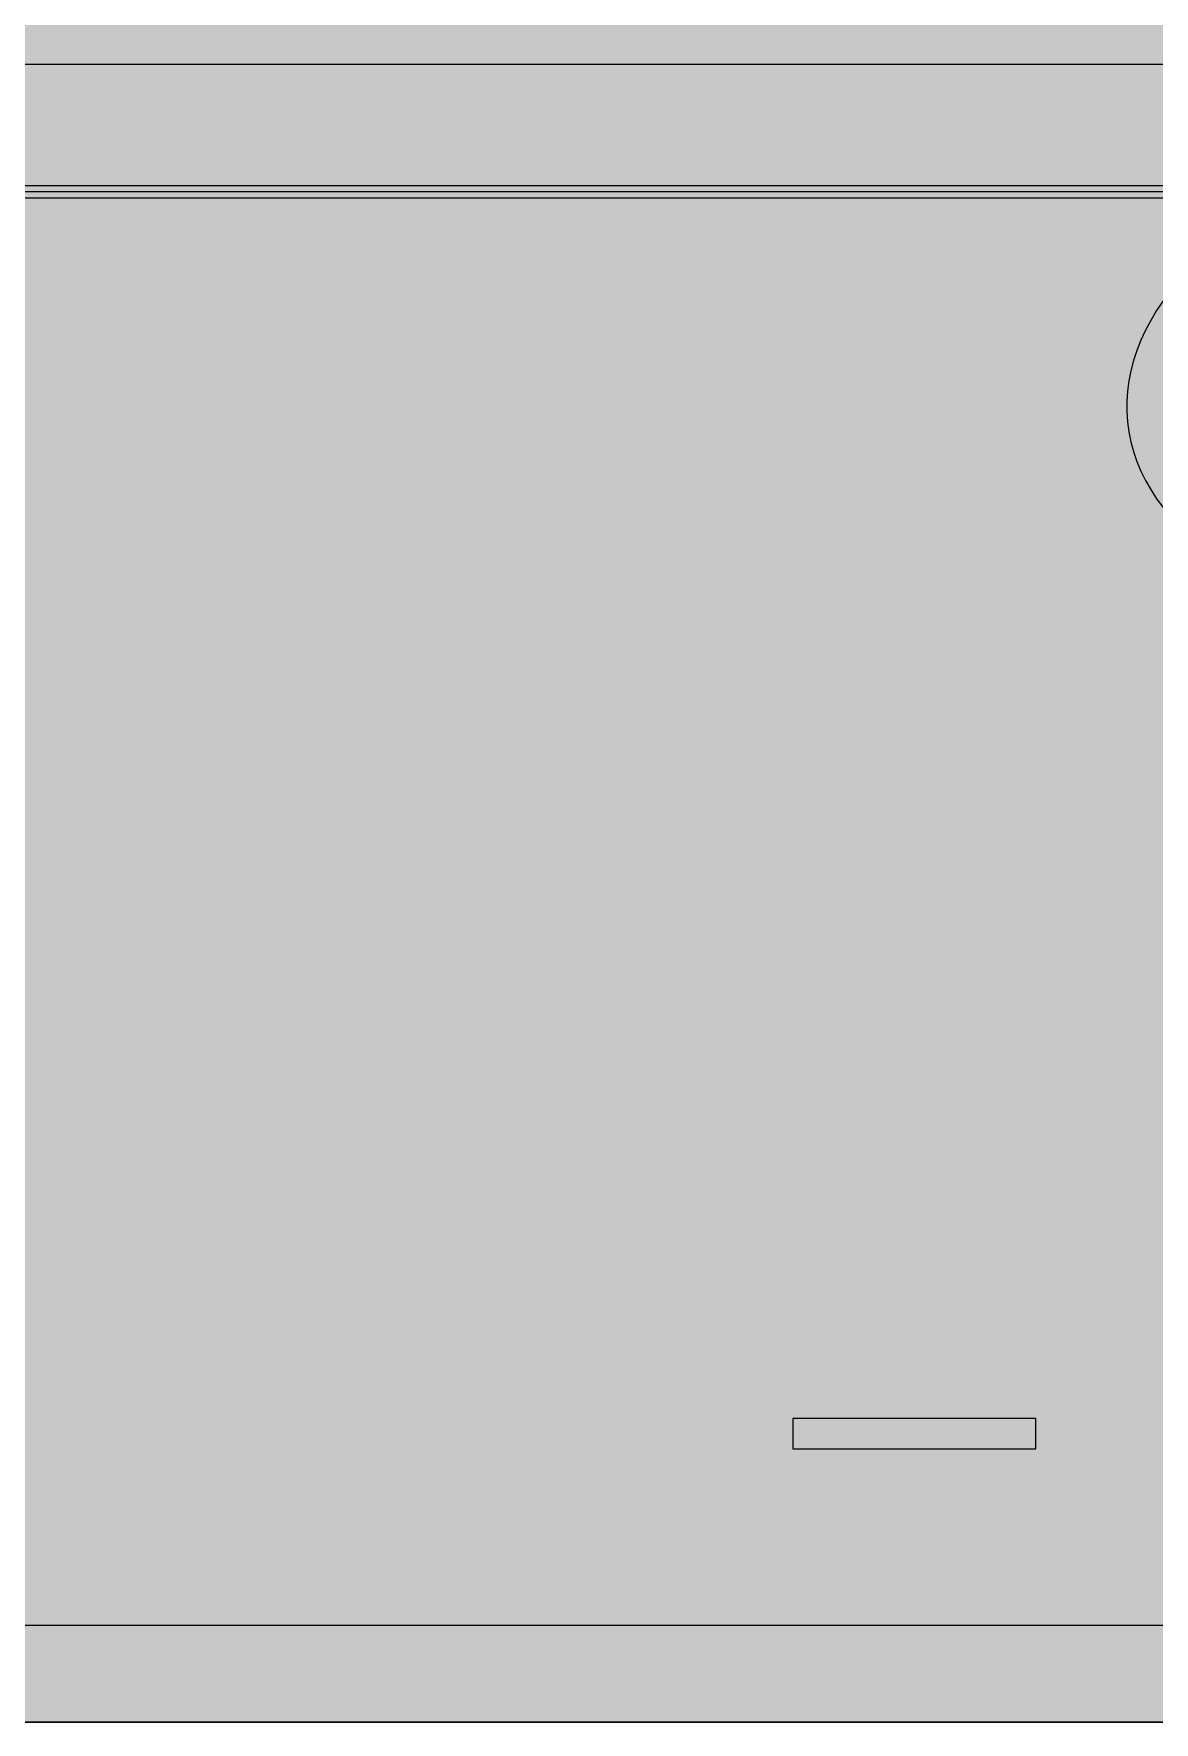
# Model space of a CAD drawing. Header units: millimetres. Extents: x 0 to 966, y -664 to 90.
# Drawn here: x 36 to 52.28, y -260 to -235.47 of the extents above; entities that cross this region are included whole.
import ezdxf

# ---------------------------------------------------------------- set-up
doc = ezdxf.new("R2010")
doc.units = ezdxf.units.MM
for name, color, linetype in [('HDL_BODY', 7, 'Continuous'), ('HDL_DETAIL', 7, 'Continuous'), ('HDL_PRINT', 7, 'Continuous')]:
    doc.layers.add(name, color=color, linetype=linetype)

# ---------------------------------------------------------------- blocks, each defined once
blk = doc.blocks.new('M_R4.10.1_FRONT')
at = {"layer": 'HDL_BODY', "true_color": 0x202126}
blk.add_hatch(color=250, dxfattribs=at).paths.add_polyline_path([(0, 0), (72, 0), (72, 90), (0, 90)])
at = {"layer": 'HDL_BODY', "true_color": 0x2a2a30}
blk.add_hatch(color=250, dxfattribs=at).paths.add_polyline_path([(0.4, 20.52), (71.6, 20.52), (71.6, 68.31), (0.4, 68.31)])
at = {"layer": 'HDL_BODY', "true_color": 0x23242a}
blk.add_hatch(color=250, dxfattribs=at).paths.add_polyline_path([(0.4, 0.5), (71.6, 0.5), (71.6, 19.8), (0.4, 19.8)])
at = {"layer": 'HDL_PRINT', "true_color": 0xdee1e9}
h = blk.add_hatch(color=254, dxfattribs=at)
h.paths.add_polyline_path([(43.5, 13.06), (43.5, 14.824), (44.206, 14.824), (44.25, 14.824), (44.295, 14.824), (44.338, 14.824), (44.382, 14.824), (44.427, 14.824), (44.471, 14.824), (44.508, 14.819), (44.546, 14.806), (44.583, 14.789), (44.621, 14.771), (44.66, 14.753), (44.698, 14.741), (44.736, 14.736), (44.742, 14.698), (44.758, 14.671), (44.779, 14.648), (44.8, 14.625), (44.816, 14.597), (44.822, 14.56), (44.855, 14.522), (44.879, 14.484), (44.895, 14.446), (44.905, 14.408), (44.91, 14.37), (44.911, 14.333), (44.912, 14.295), (44.908, 14.233), (44.896, 14.178), (44.879, 14.129), (44.856, 14.085), (44.83, 14.046), (44.8, 14.009), (44.768, 13.975), (44.736, 13.942), (44.703, 13.912), (44.664, 13.884), (44.618, 13.857), (44.565, 13.832), (44.507, 13.81), (44.441, 13.791), (44.369, 13.777), (44.291, 13.768), (44.206, 13.765), (43.765, 13.765), (43.765, 13.06), (43.5, 13.06)])
h.paths.add_polyline_path([(43.765, 13.942), (44.206, 13.942), (44.276, 13.946), (44.337, 13.959), (44.391, 13.976), (44.438, 13.995), (44.481, 14.013), (44.52, 14.025), (44.557, 14.03), (44.59, 14.068), (44.614, 14.106), (44.63, 14.143), (44.64, 14.181), (44.645, 14.219), (44.646, 14.257), (44.647, 14.295), (44.646, 14.338), (44.643, 14.38), (44.636, 14.416), (44.62, 14.445), (44.595, 14.464), (44.557, 14.471), (44.548, 14.514), (44.527, 14.54), (44.501, 14.554), (44.48, 14.559), (44.471, 14.56), (44.433, 14.592), (44.395, 14.616), (44.357, 14.631), (44.32, 14.641), (44.282, 14.646), (44.244, 14.647), (44.206, 14.648), (43.765, 14.648), (43.765, 13.942)])
for points in [[(48.53, 13.06), (49.06, 14.824), (49.236, 14.824), (48.706, 13.06), (48.53, 13.06)], [(49.411, 13.06), (49.411, 14.824), (49.676, 14.824), (49.676, 13.236), (50.558, 13.236), (50.558, 13.06), (49.411, 13.06)], [(50.823, 13.06), (50.823, 14.824), (52.148, 14.824), (52.148, 14.648), (51.088, 14.648), (51.088, 14.03), (52.059, 14.03), (52.059, 13.853), (51.088, 13.853), (51.088, 13.236), (52.148, 13.236), (52.148, 13.06), (50.823, 13.06)], [(45.177, 13.06), (45.177, 14.295), (45.352, 14.295), (45.352, 14.118), (45.386, 14.156), (45.411, 14.192), (45.432, 14.225), (45.451, 14.253), (45.471, 14.275), (45.496, 14.29), (45.528, 14.295), (45.537, 14.338), (45.56, 14.364), (45.586, 14.377), (45.608, 14.382), (45.617, 14.383), (45.656, 14.383), (45.693, 14.381), (45.731, 14.376), (45.769, 14.366), (45.807, 14.351), (45.844, 14.327), (45.883, 14.295), (45.793, 14.118), (45.75, 14.118), (45.72, 14.118), (45.693, 14.118), (45.662, 14.118), (45.617, 14.118), (45.528, 14.118), (45.492, 14.081), (45.467, 14.053), (45.453, 14.03), (45.445, 14.007), (45.442, 13.979), (45.442, 13.942), (45.404, 13.935), (45.379, 13.915), (45.364, 13.887), (45.356, 13.85), (45.353, 13.809), (45.352, 13.765), (45.352, 13.06), (45.177, 13.06)], [(46.588, 6.001), (46.853, 6.001), (46.824, 5.919), (46.794, 5.848), (46.765, 5.788), (46.735, 5.737), (46.706, 5.693), (46.677, 5.654), (46.647, 5.62), (46.618, 5.589), (46.588, 5.559), (46.53, 5.53), (46.471, 5.501), (46.412, 5.474), (46.353, 5.449), (46.294, 5.427), (46.235, 5.409), (46.176, 5.395), (46.117, 5.386), (46.058, 5.383), (45.993, 5.383), (45.928, 5.384), (45.865, 5.388), (45.805, 5.394), (45.75, 5.404), (45.699, 5.42), (45.655, 5.442), (45.617, 5.471), (45.584, 5.504), (45.551, 5.539), (45.518, 5.575), (45.485, 5.614), (45.452, 5.658), (45.419, 5.707), (45.386, 5.762), (45.352, 5.824), (45.323, 5.89), (45.301, 5.955), (45.285, 6.018), (45.274, 6.078), (45.268, 6.133), (45.265, 6.184), (45.263, 6.228), (45.263, 6.265), (45.263, 6.347), (45.264, 6.419), (45.266, 6.481), (45.271, 6.537), (45.278, 6.588), (45.29, 6.638), (45.305, 6.687), (45.326, 6.739), (45.352, 6.795), (45.386, 6.831), (45.42, 6.873), (45.457, 6.917), (45.496, 6.96), (45.54, 6.999), (45.589, 7.03), (45.644, 7.051), (45.707, 7.059), (45.743, 7.092), (45.786, 7.124), (45.832, 7.154), (45.881, 7.181), (45.931, 7.203), (45.978, 7.221), (46.021, 7.232), (46.058, 7.236), (46.124, 7.232), (46.189, 7.221), (46.252, 7.203), (46.312, 7.181), (46.368, 7.154), (46.418, 7.124), (46.462, 7.092), (46.499, 7.059), (46.562, 7.026), (46.616, 6.992), (46.661, 6.955), (46.698, 6.916), (46.727, 6.872), (46.748, 6.824), (46.76, 6.769), (46.764, 6.706), (46.588, 6.618), (46.555, 6.688), (46.529, 6.748), (46.509, 6.796), (46.49, 6.834), (46.47, 6.861), (46.445, 6.878), (46.413, 6.883), (46.374, 6.916), (46.334, 6.939), (46.291, 6.955), (46.243, 6.964), (46.19, 6.969), (46.128, 6.971), (46.058, 6.971), (46.015, 6.971), (45.965, 6.969), (45.91, 6.964), (45.853, 6.955), (45.799, 6.939), (45.749, 6.916), (45.707, 6.883), (45.673, 6.878), (45.648, 6.861), (45.627, 6.834), (45.608, 6.796), (45.587, 6.748), (45.561, 6.688), (45.528, 6.618), (45.528, 6.58), (45.528, 6.541), (45.528, 6.498), (45.528, 6.45), (45.528, 6.397), (45.528, 6.336), (45.528, 6.265), (45.528, 6.223), (45.528, 6.172), (45.528, 6.117), (45.528, 6.06), (45.528, 6.005), (45.528, 5.955), (45.528, 5.912), (45.566, 5.875), (45.605, 5.837), (45.643, 5.799), (45.681, 5.761), (45.719, 5.723), (45.756, 5.685), (45.793, 5.648), (45.831, 5.643), (45.869, 5.63), (45.907, 5.613), (45.945, 5.594), (45.982, 5.577), (46.02, 5.564), (46.058, 5.559), (46.128, 5.564), (46.19, 5.577), (46.243, 5.594), (46.291, 5.613), (46.334, 5.63), (46.374, 5.643), (46.413, 5.648), (46.445, 5.685), (46.476, 5.728), (46.506, 5.775), (46.533, 5.824), (46.555, 5.873), (46.573, 5.921), (46.584, 5.964), (46.588, 6.001)], [(47.029, 5.912), (47.205, 5.912), (47.238, 5.875), (47.264, 5.837), (47.284, 5.799), (47.304, 5.761), (47.325, 5.723), (47.35, 5.685), (47.383, 5.648), (47.39, 5.61), (47.409, 5.585), (47.438, 5.57), (47.474, 5.563), (47.515, 5.56), (47.559, 5.559), (47.596, 5.559), (47.634, 5.561), (47.672, 5.566), (47.709, 5.576), (47.748, 5.591), (47.786, 5.615), (47.824, 5.648), (47.856, 5.685), (47.879, 5.723), (47.894, 5.761), (47.904, 5.799), (47.908, 5.837), (47.91, 5.875), (47.91, 5.912), (47.91, 5.95), (47.908, 5.988), (47.904, 6.026), (47.894, 6.064), (47.879, 6.101), (47.856, 6.139), (47.824, 6.177), (47.817, 6.214), (47.798, 6.239), (47.768, 6.254), (47.731, 6.262), (47.69, 6.265), (47.645, 6.265), (47.594, 6.265), (47.546, 6.265), (47.507, 6.265), (47.48, 6.265), (47.47, 6.265), (47.47, 6.442), (47.508, 6.442), (47.546, 6.444), (47.583, 6.449), (47.621, 6.458), (47.659, 6.474), (47.697, 6.497), (47.735, 6.53), (47.773, 6.535), (47.809, 6.55), (47.841, 6.572), (47.869, 6.6), (47.891, 6.633), (47.905, 6.669), (47.91, 6.706), (47.904, 6.75), (47.888, 6.791), (47.867, 6.828), (47.847, 6.857), (47.831, 6.876), (47.824, 6.883), (47.786, 6.916), (47.748, 6.939), (47.709, 6.955), (47.672, 6.964), (47.634, 6.969), (47.596, 6.971), (47.559, 6.971), (47.515, 6.971), (47.474, 6.968), (47.438, 6.96), (47.409, 6.945), (47.39, 6.92), (47.383, 6.883), (47.346, 6.876), (47.321, 6.857), (47.305, 6.828), (47.297, 6.791), (47.294, 6.75), (47.294, 6.706), (47.029, 6.706), (47.033, 6.769), (47.044, 6.824), (47.062, 6.872), (47.084, 6.916), (47.111, 6.955), (47.141, 6.992), (47.172, 7.026), (47.205, 7.059), (47.248, 7.092), (47.298, 7.115), (47.354, 7.131), (47.41, 7.141), (47.465, 7.146), (47.516, 7.147), (47.559, 7.148), (47.602, 7.148), (47.646, 7.148), (47.69, 7.148), (47.735, 7.148), (47.779, 7.148), (47.824, 7.148), (47.861, 7.115), (47.897, 7.089), (47.93, 7.069), (47.958, 7.05), (47.98, 7.029), (47.995, 7.004), (48, 6.971), (48.033, 6.933), (48.057, 6.895), (48.072, 6.858), (48.082, 6.82), (48.087, 6.782), (48.089, 6.744), (48.089, 6.706), (48.089, 6.669), (48.086, 6.641), (48.078, 6.618), (48.063, 6.595), (48.037, 6.568), (48, 6.53), (47.995, 6.497), (47.98, 6.472), (47.958, 6.451), (47.93, 6.432), (47.897, 6.412), (47.861, 6.386), (47.824, 6.353), (47.861, 6.348), (47.899, 6.334), (47.937, 6.312), (47.975, 6.284), (48.013, 6.251), (48.051, 6.214), (48.089, 6.177), (48.121, 6.171), (48.144, 6.155), (48.159, 6.128), (48.169, 6.091), (48.173, 6.042), (48.175, 5.983), (48.176, 5.912), (48.172, 5.85), (48.161, 5.795), (48.143, 5.746), (48.121, 5.703), (48.095, 5.663), (48.065, 5.627), (48.033, 5.593), (48, 5.559), (47.962, 5.526), (47.918, 5.495), (47.867, 5.465), (47.812, 5.438), (47.752, 5.415), (47.69, 5.398), (47.625, 5.387), (47.559, 5.383), (47.522, 5.383), (47.479, 5.386), (47.431, 5.392), (47.382, 5.405), (47.333, 5.426), (47.285, 5.457), (47.242, 5.501), (47.205, 5.559), (47.172, 5.593), (47.141, 5.627), (47.111, 5.663), (47.084, 5.703), (47.062, 5.746), (47.044, 5.795), (47.033, 5.85), (47.029, 5.912)], [(50.382, 5.383), (49.676, 7.148), (49.941, 7.148), (50.382, 5.912), (50.415, 5.874), (50.439, 5.835), (50.455, 5.792), (50.464, 5.745), (50.469, 5.691), (50.471, 5.63), (50.471, 5.559), (50.476, 5.63), (50.489, 5.691), (50.505, 5.745), (50.524, 5.792), (50.541, 5.835), (50.553, 5.874), (50.558, 5.912), (51.088, 7.148), (51.264, 7.148), (50.558, 5.383), (50.382, 5.383)]]:
    blk.add_hatch(color=254, dxfattribs=at).paths.add_polyline_path(points)
h = blk.add_hatch(color=254, dxfattribs=at)
h.paths.add_polyline_path([(45.883, 13.677), (45.886, 13.762), (45.894, 13.84), (45.908, 13.912), (45.926, 13.978), (45.948, 14.036), (45.973, 14.089), (46, 14.134), (46.029, 14.174), (46.058, 14.206), (46.12, 14.239), (46.176, 14.271), (46.229, 14.301), (46.279, 14.328), (46.329, 14.35), (46.381, 14.368), (46.437, 14.379), (46.499, 14.383), (46.566, 14.379), (46.631, 14.368), (46.694, 14.35), (46.754, 14.328), (46.809, 14.301), (46.86, 14.271), (46.903, 14.239), (46.94, 14.206), (46.969, 14.174), (46.998, 14.134), (47.026, 14.089), (47.051, 14.036), (47.073, 13.978), (47.092, 13.912), (47.106, 13.84), (47.115, 13.762), (47.118, 13.677), (47.118, 13.634), (47.116, 13.584), (47.111, 13.529), (47.102, 13.472), (47.086, 13.417), (47.062, 13.367), (47.029, 13.324), (46.996, 13.286), (46.97, 13.25), (46.95, 13.218), (46.931, 13.189), (46.91, 13.167), (46.886, 13.153), (46.853, 13.148), (46.783, 13.115), (46.722, 13.092), (46.668, 13.076), (46.621, 13.066), (46.578, 13.062), (46.537, 13.06), (46.499, 13.06), (46.441, 13.06), (46.383, 13.061), (46.326, 13.066), (46.272, 13.075), (46.221, 13.09), (46.173, 13.112), (46.13, 13.142), (46.091, 13.183), (46.058, 13.236), (46.025, 13.273), (45.993, 13.317), (45.963, 13.368), (45.937, 13.423), (45.915, 13.483), (45.897, 13.546), (45.886, 13.611), (45.883, 13.677)])
h.paths.add_polyline_path([(46.148, 13.677), (46.148, 13.607), (46.15, 13.545), (46.154, 13.492), (46.164, 13.445), (46.179, 13.402), (46.202, 13.362), (46.234, 13.324), (46.272, 13.291), (46.31, 13.268), (46.349, 13.252), (46.387, 13.243), (46.424, 13.238), (46.462, 13.236), (46.499, 13.236), (46.537, 13.236), (46.575, 13.238), (46.614, 13.243), (46.652, 13.252), (46.689, 13.268), (46.727, 13.291), (46.764, 13.324), (46.797, 13.362), (46.821, 13.402), (46.837, 13.445), (46.846, 13.492), (46.851, 13.545), (46.853, 13.607), (46.853, 13.677), (46.853, 13.748), (46.851, 13.809), (46.846, 13.862), (46.837, 13.91), (46.821, 13.952), (46.797, 13.992), (46.764, 14.03), (46.727, 14.068), (46.689, 14.104), (46.652, 14.136), (46.614, 14.165), (46.575, 14.187), (46.537, 14.201), (46.499, 14.206), (46.462, 14.201), (46.424, 14.187), (46.387, 14.165), (46.349, 14.136), (46.31, 14.104), (46.272, 14.068), (46.234, 14.03), (46.202, 13.992), (46.179, 13.952), (46.164, 13.91), (46.154, 13.862), (46.15, 13.809), (46.148, 13.748), (46.148, 13.677)])
h = blk.add_hatch(color=254, dxfattribs=at)
h.paths.add_polyline_path([(47.294, 12.971), (47.559, 12.883), (47.559, 12.795), (47.596, 12.762), (47.634, 12.739), (47.672, 12.723), (47.709, 12.713), (47.748, 12.708), (47.786, 12.707), (47.824, 12.706), (47.861, 12.707), (47.899, 12.708), (47.937, 12.713), (47.975, 12.723), (48.013, 12.739), (48.051, 12.762), (48.089, 12.795), (48.096, 12.802), (48.112, 12.821), (48.132, 12.85), (48.153, 12.886), (48.169, 12.927), (48.176, 12.971), (48.176, 12.978), (48.176, 13.001), (48.176, 13.037), (48.176, 13.089), (48.176, 13.155), (48.176, 13.236), (48.143, 13.203), (48.109, 13.171), (48.073, 13.141), (48.033, 13.115), (47.99, 13.092), (47.941, 13.075), (47.886, 13.063), (47.824, 13.06), (47.761, 13.063), (47.705, 13.075), (47.652, 13.092), (47.603, 13.115), (47.553, 13.141), (47.501, 13.171), (47.445, 13.203), (47.383, 13.236), (47.354, 13.298), (47.332, 13.354), (47.316, 13.407), (47.305, 13.456), (47.299, 13.506), (47.295, 13.559), (47.294, 13.615), (47.294, 13.677), (47.294, 13.748), (47.296, 13.809), (47.301, 13.862), (47.311, 13.91), (47.327, 13.952), (47.35, 13.992), (47.383, 14.03), (47.388, 14.068), (47.403, 14.106), (47.424, 14.143), (47.452, 14.181), (47.485, 14.219), (47.521, 14.257), (47.559, 14.295), (47.596, 14.3), (47.634, 14.312), (47.672, 14.329), (47.709, 14.348), (47.748, 14.365), (47.786, 14.378), (47.824, 14.383), (47.886, 14.379), (47.941, 14.368), (47.99, 14.35), (48.033, 14.328), (48.073, 14.301), (48.109, 14.271), (48.143, 14.239), (48.176, 14.206), (48.176, 14.295), (48.441, 14.295), (48.441, 13.236), (48.437, 13.17), (48.427, 13.105), (48.412, 13.042), (48.396, 12.982), (48.379, 12.927), (48.365, 12.876), (48.355, 12.832), (48.351, 12.795), (48.319, 12.757), (48.294, 12.721), (48.274, 12.688), (48.255, 12.66), (48.234, 12.638), (48.209, 12.623), (48.176, 12.618), (48.133, 12.586), (48.083, 12.562), (48.028, 12.546), (47.971, 12.537), (47.916, 12.532), (47.866, 12.53), (47.824, 12.53), (47.753, 12.53), (47.691, 12.532), (47.638, 12.537), (47.59, 12.546), (47.548, 12.562), (47.508, 12.586), (47.47, 12.618), (47.437, 12.651), (47.406, 12.686), (47.376, 12.722), (47.35, 12.762), (47.327, 12.805), (47.309, 12.854), (47.298, 12.909), (47.294, 12.971)])
h.paths.add_polyline_path([(47.47, 13.677), (47.475, 13.634), (47.487, 13.584), (47.505, 13.529), (47.524, 13.472), (47.541, 13.417), (47.554, 13.367), (47.559, 13.324), (47.596, 13.291), (47.634, 13.268), (47.672, 13.252), (47.709, 13.243), (47.748, 13.238), (47.786, 13.236), (47.824, 13.236), (47.861, 13.236), (47.899, 13.238), (47.937, 13.243), (47.975, 13.252), (48.013, 13.268), (48.051, 13.291), (48.089, 13.324), (48.121, 13.367), (48.144, 13.417), (48.159, 13.472), (48.169, 13.529), (48.173, 13.584), (48.175, 13.634), (48.176, 13.677), (48.175, 13.743), (48.174, 13.807), (48.171, 13.866), (48.165, 13.92), (48.154, 13.965), (48.139, 14), (48.118, 14.022), (48.089, 14.03), (48.051, 14.068), (48.013, 14.104), (47.975, 14.136), (47.937, 14.165), (47.899, 14.187), (47.861, 14.201), (47.824, 14.206), (47.786, 14.201), (47.748, 14.187), (47.709, 14.165), (47.672, 14.136), (47.634, 14.104), (47.596, 14.068), (47.559, 14.03), (47.554, 14.02), (47.541, 13.991), (47.524, 13.947), (47.505, 13.89), (47.487, 13.824), (47.475, 13.752), (47.47, 13.677)])
h = blk.add_hatch(color=254, dxfattribs=at)
h.paths.add_polyline_path([(43.5, 5.383), (43.5, 7.148), (44.117, 7.148), (44.188, 7.148), (44.249, 7.148), (44.303, 7.148), (44.35, 7.148), (44.393, 7.148), (44.433, 7.148), (44.471, 7.148), (44.508, 7.143), (44.546, 7.13), (44.583, 7.113), (44.621, 7.094), (44.66, 7.077), (44.698, 7.064), (44.736, 7.059), (44.768, 7.026), (44.8, 6.992), (44.83, 6.955), (44.856, 6.916), (44.879, 6.872), (44.896, 6.824), (44.908, 6.769), (44.912, 6.706), (44.941, 6.669), (44.963, 6.625), (44.979, 6.575), (44.99, 6.519), (44.996, 6.459), (45, 6.396), (45.001, 6.331), (45.001, 6.265), (45.001, 6.227), (44.999, 6.188), (44.994, 6.145), (44.984, 6.097), (44.969, 6.044), (44.945, 5.983), (44.912, 5.912), (44.911, 5.875), (44.91, 5.837), (44.905, 5.799), (44.895, 5.761), (44.879, 5.723), (44.855, 5.685), (44.822, 5.648), (44.816, 5.641), (44.797, 5.625), (44.768, 5.603), (44.732, 5.582), (44.691, 5.566), (44.647, 5.559), (44.64, 5.522), (44.62, 5.497), (44.591, 5.482), (44.555, 5.474), (44.514, 5.472), (44.471, 5.471), (44.433, 5.438), (44.395, 5.415), (44.357, 5.399), (44.32, 5.39), (44.282, 5.385), (44.244, 5.383), (44.206, 5.383), (43.5, 5.383)])
h.paths.add_polyline_path([(43.765, 5.648), (44.117, 5.648), (44.188, 5.648), (44.249, 5.648), (44.303, 5.648), (44.35, 5.648), (44.393, 5.648), (44.433, 5.648), (44.471, 5.648), (44.557, 5.736), (44.591, 5.774), (44.616, 5.811), (44.637, 5.849), (44.656, 5.887), (44.677, 5.925), (44.703, 5.963), (44.736, 6.001), (44.736, 6.045), (44.736, 6.089), (44.736, 6.133), (44.736, 6.177), (44.736, 6.221), (44.736, 6.265), (44.736, 6.357), (44.735, 6.434), (44.731, 6.498), (44.725, 6.552), (44.714, 6.598), (44.698, 6.637), (44.676, 6.673), (44.647, 6.706), (44.641, 6.744), (44.627, 6.782), (44.605, 6.82), (44.576, 6.858), (44.544, 6.895), (44.508, 6.933), (44.471, 6.971), (44.433, 6.971), (44.393, 6.971), (44.35, 6.971), (44.303, 6.971), (44.249, 6.971), (44.188, 6.971), (44.117, 6.971), (43.765, 6.971), (43.765, 5.648)])
h = blk.add_hatch(color=254, dxfattribs=at)
h.paths.add_polyline_path([(48.351, 6.265), (48.354, 6.347), (48.362, 6.419), (48.374, 6.481), (48.388, 6.537), (48.403, 6.588), (48.417, 6.638), (48.429, 6.687), (48.437, 6.739), (48.441, 6.795), (48.474, 6.832), (48.499, 6.87), (48.52, 6.908), (48.539, 6.946), (48.559, 6.984), (48.584, 7.021), (48.616, 7.059), (48.659, 7.092), (48.71, 7.115), (48.765, 7.131), (48.822, 7.141), (48.877, 7.146), (48.928, 7.147), (48.971, 7.148), (49.015, 7.148), (49.059, 7.148), (49.103, 7.148), (49.147, 7.148), (49.191, 7.148), (49.236, 7.148), (49.272, 7.11), (49.3, 7.082), (49.322, 7.059), (49.345, 7.036), (49.373, 7.009), (49.411, 6.971), (49.416, 6.933), (49.429, 6.895), (49.446, 6.858), (49.466, 6.82), (49.483, 6.782), (49.496, 6.744), (49.501, 6.706), (49.504, 6.669), (49.514, 6.625), (49.528, 6.575), (49.544, 6.519), (49.56, 6.459), (49.574, 6.396), (49.583, 6.331), (49.587, 6.265), (49.584, 6.206), (49.576, 6.148), (49.565, 6.089), (49.551, 6.03), (49.537, 5.971), (49.523, 5.912), (49.512, 5.854), (49.504, 5.795), (49.501, 5.736), (49.467, 5.698), (49.442, 5.66), (49.421, 5.622), (49.402, 5.585), (49.381, 5.547), (49.355, 5.509), (49.322, 5.471), (49.28, 5.438), (49.23, 5.415), (49.176, 5.399), (49.119, 5.39), (49.064, 5.385), (49.014, 5.383), (48.971, 5.383), (48.908, 5.387), (48.852, 5.398), (48.8, 5.415), (48.75, 5.438), (48.7, 5.465), (48.648, 5.495), (48.592, 5.526), (48.53, 5.559), (48.503, 5.612), (48.477, 5.667), (48.452, 5.723), (48.428, 5.782), (48.407, 5.846), (48.388, 5.915), (48.373, 5.991), (48.361, 6.073), (48.354, 6.165), (48.351, 6.265)])
h.paths.add_polyline_path([(48.616, 6.265), (48.616, 6.18), (48.617, 6.102), (48.62, 6.03), (48.624, 5.965), (48.632, 5.906), (48.643, 5.853), (48.658, 5.808), (48.679, 5.768), (48.706, 5.736), (48.744, 5.698), (48.782, 5.662), (48.819, 5.629), (48.857, 5.601), (48.895, 5.579), (48.932, 5.564), (48.971, 5.559), (49.009, 5.564), (49.047, 5.579), (49.084, 5.601), (49.122, 5.629), (49.16, 5.662), (49.198, 5.698), (49.236, 5.736), (49.261, 5.768), (49.281, 5.808), (49.296, 5.853), (49.307, 5.906), (49.314, 5.965), (49.319, 6.03), (49.321, 6.102), (49.322, 6.18), (49.322, 6.265), (49.322, 6.345), (49.321, 6.423), (49.32, 6.499), (49.316, 6.572), (49.311, 6.64), (49.303, 6.704), (49.292, 6.761), (49.278, 6.81), (49.259, 6.851), (49.236, 6.883), (49.198, 6.916), (49.16, 6.939), (49.122, 6.955), (49.084, 6.964), (49.047, 6.969), (49.009, 6.971), (48.971, 6.971), (48.932, 6.971), (48.895, 6.969), (48.857, 6.964), (48.819, 6.955), (48.782, 6.939), (48.744, 6.916), (48.706, 6.883), (48.681, 6.851), (48.662, 6.81), (48.647, 6.761), (48.636, 6.704), (48.627, 6.64), (48.622, 6.572), (48.619, 6.499), (48.617, 6.423), (48.616, 6.345), (48.616, 6.265)])
at = {"layer": 'HDL_DETAIL', "color": 251, "true_color": 0x52555c}
for points in [[(0, 90), (72, 90), (72, 0), (0, 0), (0, 90)], [(0, 67.677), (72, 67.677), (72, 22.236), (0, 22.236), (0, 67.677)], [(37.675, 0), (37.675, 0)], [(37.675, 0), (37.675, 0)], [(37.675, 0), (37.675, 0)], [(37.675, 0), (37.675, 0)], [(37.675, 0), (37.675, 0)], [(37.675, 0), (37.675, 0)], [(37.675, 0), (37.675, 0)], [(37.675, 0), (37.675, 0)], [(37.675, 0), (37.675, 0)], [(37.675, 0), (37.675, 0)], [(37.675, 0), (37.675, 0)], [(37.675, 0), (37.675, 0)], [(37.675, 0), (37.675, 0)], [(37.675, 0), (37.675, 0)], [(37.675, 0), (37.675, 0)], [(37.675, 0), (37.675, 0)], [(37.675, 0), (37.675, 0)], [(37.675, 0), (37.675, 0)], [(37.675, 0), (37.675, 0)], [(37.675, 0), (37.675, 0)], [(37.675, 0), (37.675, 0)], [(37.675, 0), (37.675, 0)], [(37.675, 0), (37.675, 0)], [(45.352, 0), (45.352, 0)], [(45.352, 0), (45.352, 0)], [(45.352, 0), (45.352, 0)], [(45.352, 0), (45.352, 0)], [(45.352, 0), (45.352, 0)], [(45.352, 0), (45.352, 0)], [(45.352, 0), (45.352, 0)], [(45.352, 0), (45.352, 0)], [(45.352, 0), (45.352, 0)], [(45.352, 0), (45.352, 0)], [(45.352, 0), (45.352, 0)], [(45.352, 0), (45.352, 0)], [(45.352, 0), (45.352, 0)], [(45.352, 0), (45.352, 0)], [(45.352, 0), (45.352, 0)], [(45.352, 0), (45.352, 0)], [(45.352, 0), (45.352, 0)], [(45.352, 0), (45.352, 0)], [(45.352, 0), (45.352, 0)], [(45.352, 0), (45.352, 0)], [(45.352, 0), (45.352, 0)], [(45.352, 0), (45.352, 0)], [(45.352, 0), (45.352, 0)], [(45.352, 0), (45.352, 0)]]:
    blk.add_lwpolyline(points, close=True, dxfattribs=at)
for points in [[(0.441, 24.089), (71.293, 24.089)], [(0.441, 24.089), (71.293, 24.089)], [(0.441, 24.089), (71.293, 24.089)], [(0.441, 24.089), (71.293, 24.089)], [(0.441, 24.089), (71.293, 24.089)], [(0.441, 24.089), (71.293, 24.089)], [(0.441, 24.089), (71.293, 24.089)], [(0.441, 24.089), (71.293, 24.089)], [(0.441, 24.089), (71.293, 24.089)], [(0.441, 24.089), (71.293, 24.089)], [(0.441, 24.089), (71.293, 24.089)], [(0.441, 24.089), (71.293, 24.089)], [(0.441, 24.089), (71.293, 24.089)], [(0.441, 24.089), (71.293, 24.089)], [(0.441, 24.089), (71.293, 24.089)], [(0.441, 24.089), (71.293, 24.089)], [(0.441, 24.089), (71.293, 24.089)], [(0.441, 24.089), (71.293, 24.089)], [(0.441, 24.089), (71.293, 24.089)], [(0.441, 24.089), (71.293, 24.089)], [(0.441, 24.089), (71.293, 24.089)], [(0.441, 22.324), (71.293, 22.324)], [(0.441, 22.324), (71.293, 22.324)], [(0.441, 22.324), (71.293, 22.324)], [(0.441, 22.324), (71.293, 22.324)], [(0.441, 22.324), (71.293, 22.324)], [(0.441, 22.324), (71.293, 22.324)], [(0.441, 22.324), (71.293, 22.324)], [(0.441, 22.324), (71.293, 22.324)], [(0.441, 22.324), (71.293, 22.324)], [(0.441, 22.324), (71.293, 22.324)], [(0.441, 22.324), (71.293, 22.324)], [(0.441, 22.324), (71.293, 22.324)], [(0.441, 22.324), (71.293, 22.324)], [(0.441, 22.324), (71.293, 22.324)], [(0.441, 22.324), (71.293, 22.324)], [(0.441, 22.324), (71.293, 22.324)], [(0.441, 22.324), (71.293, 22.324)], [(0.441, 22.324), (71.293, 22.324)], [(0.441, 22.324), (71.293, 22.324)], [(0.441, 22.324), (71.293, 22.324)], [(0.441, 22.324), (71.293, 22.324)], [(0.265, 22.148), (71.558, 22.148)], [(0.265, 22.148), (71.558, 22.148)], [(0.265, 22.148), (71.558, 22.148)], [(0.265, 22.148), (71.558, 22.148)], [(0.265, 22.148), (71.558, 22.148)], [(0.265, 22.148), (71.558, 22.148)], [(0.265, 22.148), (71.558, 22.148)], [(0.265, 22.148), (71.558, 22.148)], [(0.265, 22.148), (71.558, 22.148)], [(0.265, 22.148), (71.558, 22.148)], [(0.265, 22.148), (71.558, 22.148)], [(0.265, 22.148), (71.558, 22.148)], [(0.265, 22.148), (71.558, 22.148)], [(0.265, 22.148), (71.558, 22.148)], [(0.265, 22.148), (71.558, 22.148)], [(0.265, 22.148), (71.558, 22.148)], [(0.265, 22.148), (71.558, 22.148)], [(0.265, 22.148), (71.558, 22.148)], [(0.265, 22.148), (71.558, 22.148)], [(0.265, 22.148), (71.558, 22.148)], [(0.265, 22.148), (71.558, 22.148)], [(52.41, 20.648), (52.314, 20.508), (52.228, 20.366), (52.151, 20.222), (52.084, 20.077), (52.026, 19.93), (51.978, 19.783), (51.94, 19.635), (51.911, 19.486), (51.892, 19.337), (51.882, 19.189), (51.882, 19.041), (51.892, 18.893), (51.911, 18.747), (51.94, 18.602), (51.978, 18.459), (52.026, 18.317), (52.084, 18.178), (52.151, 18.041), (52.228, 17.907), (52.314, 17.775), (52.41, 17.648)], [(47.029, 4.412), (47.029, 3.971)], [(50.558, 4.412), (47.029, 4.412)], [(50.558, 3.971), (50.558, 4.412)], [(47.029, 3.971), (50.558, 3.971)], [(0.265, 1.412), (63.175, 1.412)], [(0.265, 1.412), (63.175, 1.412)], [(0.265, 1.412), (63.175, 1.412)], [(0.265, 1.412), (63.175, 1.412)], [(0.265, 1.412), (63.175, 1.412)], [(0.265, 1.412), (63.175, 1.412)], [(0.265, 1.412), (63.175, 1.412)], [(0.265, 1.412), (63.175, 1.412)], [(0.265, 1.412), (63.175, 1.412)], [(0.265, 1.412), (63.175, 1.412)], [(0.265, 1.412), (63.175, 1.412)], [(0.265, 1.412), (63.175, 1.412)], [(0.265, 1.412), (63.175, 1.412)], [(0.265, 1.412), (63.175, 1.412)], [(0.265, 1.412), (63.175, 1.412)], [(0.265, 1.412), (63.175, 1.412)], [(0.265, 1.412), (63.175, 1.412)], [(0.265, 1.412), (63.175, 1.412)], [(0.265, 1.412), (63.175, 1.412)], [(0.265, 1.412), (63.175, 1.412)], [(0.265, 1.412), (63.175, 1.412)], [(71.912, 0), (0, 0)], [(71.912, 0), (0, 0)], [(71.912, 0), (0, 0)], [(71.912, 0), (0, 0)], [(71.912, 0), (0, 0)], [(71.912, 0), (0, 0)], [(71.912, 0), (0, 0)], [(71.912, 0), (0, 0)], [(71.912, 0), (0, 0)], [(71.912, 0), (0, 0)], [(71.912, 0), (0, 0)], [(71.912, 0), (0, 0)], [(71.912, 0), (0, 0)], [(71.912, 0), (0, 0)], [(71.912, 0), (0, 0)], [(71.912, 0), (0, 0)], [(71.912, 0), (0, 0)], [(71.912, 0), (0, 0)], [(71.912, 0), (0, 0)], [(71.912, 0), (0, 0)], [(71.912, 0), (0, 0)], [(0.177, 0), (63.616, 0)], [(0.177, 0), (63.616, 0)], [(0.177, 0), (63.616, 0)], [(0.177, 0), (63.616, 0)], [(0.177, 0), (63.616, 0)], [(0.177, 0), (63.616, 0)], [(0.177, 0), (63.616, 0)], [(0.177, 0), (63.616, 0)], [(0.177, 0), (63.616, 0)], [(0.177, 0), (63.616, 0)], [(0.177, 0), (63.616, 0)], [(0.177, 0), (63.616, 0)], [(0.177, 0), (63.616, 0)], [(0.177, 0), (63.616, 0)], [(0.177, 0), (63.616, 0)], [(0.177, 0), (63.616, 0)], [(0.177, 0), (63.616, 0)], [(0.177, 0), (63.616, 0)], [(0.177, 0), (63.616, 0)], [(0.177, 0), (63.616, 0)], [(0.177, 0), (63.616, 0)], [(37.675, 0), (37.765, 0)], [(41.734, 0), (41.648, 0), (41.383, 0), (41.029, 0), (40.498, 0), (39.971, 0), (39.441, 0), (38.822, 0), (38.381, 0), (38.03, 0), (37.765, 0), (37.675, 0)], [(37.765, 0), (38.03, 0), (38.381, 0), (38.822, 0), (39.441, 0), (39.971, 0), (40.498, 0), (41.029, 0), (41.383, 0), (41.648, 0)], [(41.648, 0), (41.734, 0)], [(45.352, 0), (45.617, 0), (45.969, 0), (46.499, 0), (47.029, 0), (47.559, 0), (48.176, 0), (48.616, 0), (48.971, 0), (49.236, 0)], [(49.322, 0), (49.236, 0), (48.971, 0), (48.616, 0), (48.176, 0), (47.559, 0), (47.029, 0), (46.499, 0), (45.969, 0), (45.617, 0), (45.352, 0), (45.352, 0)], [(49.236, 0), (49.322, 0)]]:
    blk.add_lwpolyline(points, dxfattribs=at)

msp = doc.modelspace()

# ---------------------------------------------------------------- block references
msp.add_blockref('M_R4.10.1_FRONT', (0, -260))

doc.saveas('drawing.dxf')
